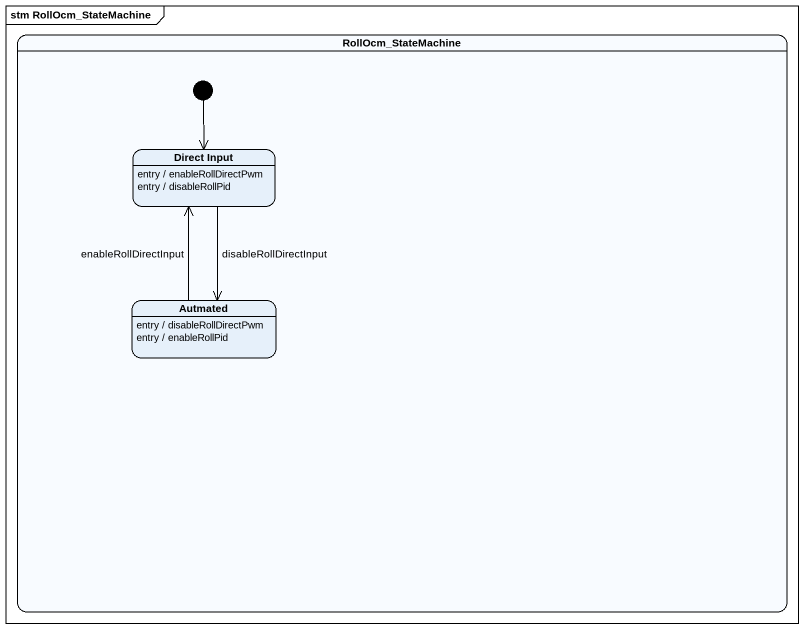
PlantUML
@startuml
mainframe stm RollOcm_StateMachine
hide empty description
state RollOcm_StateMachine {
  state "Direct Input" as Direct_Input
  Direct_Input : entry / enableRollDirectPwm
  Direct_Input : entry / disableRollPid
  state Autmated
  Autmated : entry / disableRollDirectPwm
  Autmated : entry / enableRollPid
  [*] --> Direct_Input
}
Direct_Input --> Autmated : disableRollDirectInput
Autmated -up-> Direct_Input : enableRollDirectInput
@enduml
